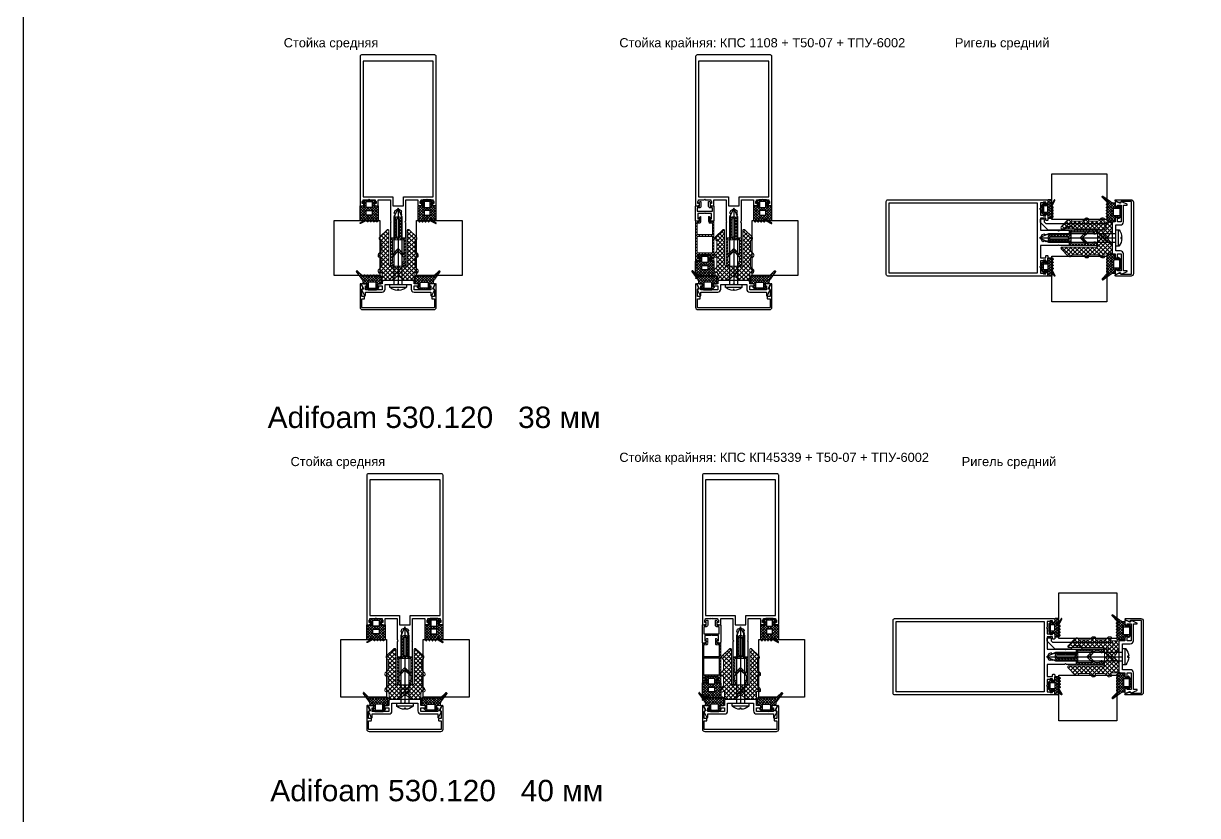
# Model space of a CAD drawing. Header units: millimetres. Extents: x 1744 to 18744, y -2272 to 2782.
# Drawn here: x 7208 to 7977, y -32 to 487 of the extents above; entities that cross this region are included whole.
import ezdxf

# ---------------------------------------------------------------- set-up
doc = ezdxf.new("R2010")
doc.units = ezdxf.units.MM
doc.layers.add('Steklopaket', color=5, linetype='Continuous')
doc.layers.add('подписи', color=7, linetype='Continuous')
doc.layers.add('Уплотнители', color=1, linetype='Continuous', lineweight=20)
doc.layers.add('Штриховка', color=1, linetype='Continuous', lineweight=5)
doc.styles.get("Standard").update_dxf_attribs({"font": 'arial.ttf'})

# ---------------------------------------------------------------- blocks, each defined once
blk = doc.blocks.new('КП45548')
at = {"color": 146, "true_color": 0x105689}
blk.add_lwpolyline([(-25, 21.5, 0.414214), (-24.5, 21), (-23.57, 21, 0.116434), (-23.44, 21.03), (-22.67, 21.42, 0.284079), (-22.5, 21.69), (-22.5, 22.2, 0.414214), (-22.8, 22.5), (-23.5, 22.5), (-23.5, 24), (-23.09, 24.41, 0.198912), (-23, 24.62), (-23, 25), (-19.44, 25, 0.284079), (-19.17, 25.17), (-19, 25.5), (-18.83, 25.17, 0.284079), (-18.56, 25), (-15, 25), (-15, 24.62, 0.198912), (-14.91, 24.41), (-14.5, 24), (-14.5, 22.5), (-15.2, 22.5, 0.414214), (-15.5, 22.2), (-15.5, 21.69, 0.284079), (-15.33, 21.42), (-14.56, 21.03, 0.116434), (-14.43, 21), (-13.5, 21, 0.414214), (-13, 21.5), (-13, 25), (-5, 25), (-5, 11.12, 0.198912), (-4.91, 10.91), (-4.5, 10.5), (-4.91, 10.09, 0.198912), (-5, 9.88), (-5, 0.5, 0.414214), (-4.5, 0), (-3.12, 0, 0.198912), (-2.91, 0.09), (-2.09, 0.91, 0.198912), (-2, 1.12), (-2, 1.46, 0.284079), (-2.17, 1.73), (-2.5, 1.9), (-2.17, 2.07, 0.284079), (-2, 2.34), (-2, 3.26, 0.284079), (-2.17, 3.53), (-2.5, 3.7), (-2.17, 3.87, 0.284079), (-2, 4.14), (-2, 5.06, 0.284079), (-2.17, 5.33), (-2.5, 5.5), (-2.17, 5.67, 0.284079), (-2, 5.94), (-2, 6.86, 0.284079), (-2.17, 7.13), (-2.5, 7.3), (-2.17, 7.47, 0.284079), (-2, 7.74), (-2, 8.66, 0.284079), (-2.17, 8.93), (-2.5, 9.1), (-2.17, 9.27, 0.284079), (-2, 9.54), (-2, 10.46, 0.284079), (-2.17, 10.73), (-2.5, 10.9), (-2.17, 11.07, 0.284079), (-2, 11.34), (-2, 12.26, 0.284079), (-2.17, 12.53), (-2.5, 12.7), (-2.17, 12.87, 0.284079), (-2, 13.14), (-2, 14.06, 0.284079), (-2.17, 14.33), (-2.5, 14.5), (-2.17, 14.67, 0.284079), (-2, 14.94), (-2, 15.86, 0.284079), (-2.17, 16.13), (-2.5, 16.3), (-2, 18), (0, 19), (2, 18), (2, 17.64, 0.284079), (2.17, 17.37), (2.5, 17.2), (2.17, 17.03, 0.284079), (2, 16.76), (2, 15.84, 0.284079), (2.17, 15.57), (2.5, 15.4), (2.17, 15.23, 0.284079), (2, 14.96), (2, 14.04, 0.284079), (2.17, 13.77), (2.5, 13.6), (2.17, 13.43, 0.284079), (2, 13.16), (2, 12.24, 0.284079), (2.17, 11.97), (2.5, 11.8), (2.17, 11.63, 0.284079), (2, 11.36), (2, 10.44, 0.284079), (2.17, 10.17), (2.5, 10), (2.17, 9.83, 0.284079), (2, 9.56), (2, 8.64, 0.284079), (2.17, 8.37), (2.5, 8.2), (2.17, 8.03, 0.284079), (2, 7.76), (2, 6.84, 0.284079), (2.17, 6.57), (2.5, 6.4), (2.17, 6.23, 0.284079), (2, 5.96), (2, 5.04, 0.284079), (2.17, 4.77), (2.5, 4.6), (2.17, 4.43, 0.284079), (2, 4.16), (2, 3.24, 0.284079), (2.17, 2.97), (2.5, 2.8), (2.17, 2.63, 0.284079), (2, 2.36), (2, 1.12, 0.198912), (2.09, 0.91), (2.91, 0.09, 0.198912), (3.12, 0), (4.5, 0, 0.414214), (5, 0.5), (5, 9.88, 0.198912), (4.91, 10.09), (4.5, 10.5), (4.91, 10.91, 0.198912), (5, 11.12), (5, 25), (13, 25), (13, 21.5, 0.414214), (13.5, 21), (14.43, 21, 0.116434), (14.56, 21.03), (15.33, 21.42, 0.284079), (15.5, 21.69), (15.5, 22.2, 0.414214), (15.2, 22.5), (14.5, 22.5), (14.5, 24), (14.91, 24.41, 0.198912), (15, 24.62), (15, 25), (18.56, 25, 0.284079), (18.83, 25.17), (19, 25.5), (19.17, 25.17, 0.284079), (19.44, 25), (23, 25), (23, 24.62, 0.198912), (23.09, 24.41), (23.5, 24), (23.5, 22.5), (22.8, 22.5, 0.414214), (22.5, 22.2), (22.5, 21.69, 0.284079), (22.67, 21.42), (23.44, 21.03, 0.116434), (23.57, 21), (24.5, 21, 0.414214), (25, 21.5), (25, 119, 0.414214), (24, 120), (-24, 120, 0.414214), (-25, 119)], format="xyb", close=True, dxfattribs=at)
blk.add_lwpolyline([(-3.5, 27), (-3.5, 21), (3.5, 21), (3.5, 27), (23, 27), (23, 116), (-23, 116), (-23, 27)], close=True, dxfattribs=at)
blk = doc.blocks.new('ТПУ-6002')
at = {"true_color": 0xafd9aa}
h = blk.add_hatch(dxfattribs=at)
h.set_pattern_fill('ANSI37', color=9, scale=10, angle=180, style=0)
h.set_pattern_definition([(225, (359.6389, 110.4286), (0.8838835, -0.8838835), []), (315, (359.6389, 110.4286), (0.8838835, 0.8838835), [])])
edge = h.paths.add_edge_path(flags=16)
edge.add_line((1.75, -1), (-1.75, -1))
edge.add_arc((-1.75, -1.25), 0.25, 90, 180)
edge.add_line((-2, -1.25), (-2, -4.75))
edge.add_arc((-1.75, -4.75), 0.25, 180, 270)
edge.add_line((-1.75, -5), (1.75, -5))
edge.add_arc((1.75, -4.75), 0.25, 270, 360)
edge.add_line((2, -4.75), (2, -1.25))
edge.add_arc((1.75, -1.25), 0.25, 0, 90)
edge = h.paths.add_edge_path()
edge.add_line((2.37, -12.66), (4.04, -13.57))
edge.add_arc((4.16, -13.35), 0.25, 241.51963, 270)
edge.add_line((4.16, -13.6), (5.75, -13.6))
edge.add_arc((5.75, -13.35), 0.25, 270, 360)
edge.add_line((6, -13.35), (6, -4.25))
edge.add_arc((5.75, -4.25), 0.25, 0, 90)
edge.add_line((5.75, -4), (3.25, -4))
edge.add_arc((3.25, -3.75), 0.25, 180, 270, ccw=False)
edge.add_line((3, -3.75), (3, -2.25))
edge.add_arc((3.25, -2.25), 0.25, 90, 180, ccw=False)
edge.add_line((3.25, -2), (3.9, -2))
edge.add_arc((3.9, -1.75), 0.25, 270, 405.06464)
edge.add_line((4.08, -1.57), (2.57, -0.07))
edge.add_arc((2.4, -0.25), 0.25, 45.06464, 90)
edge.add_line((2.4, 0), (-2.4, 0))
edge.add_arc((-2.4, -0.25), 0.25, 90, 134.93536)
edge.add_line((-2.57, -0.07), (-4.08, -1.57))
edge.add_arc((-3.9, -1.75), 0.25, 134.93536, 270)
edge.add_line((-3.9, -2), (-3.25, -2))
edge.add_arc((-3.25, -2.25), 0.25, 0, 90, ccw=False)
edge.add_line((-3, -2.25), (-3, -3.75))
edge.add_arc((-3.25, -3.75), 0.25, -90, 0, ccw=False)
edge.add_line((-3.25, -4), (-5.75, -4))
edge.add_arc((-5.75, -4.25), 0.25, 90, 180)
edge.add_line((-6, -4.25), (-6, -13.5))
edge.add_arc((-5.75, -13.5), 0.25, 180, 225)
edge.add_line((-5.93, -13.67), (-5.18, -14.42))
edge.add_arc((-5, -14.25), 0.25, 225, 315)
edge.add_line((-4.82, -14.42), (-4.18, -13.78))
edge.add_arc((-4, -13.95), 0.25, 45, 135, ccw=False)
edge.add_line((-3.82, -13.78), (-3.18, -14.42))
edge.add_arc((-3, -14.25), 0.25, 225, 315)
edge.add_line((-2.82, -14.42), (-2.18, -13.78))
edge.add_arc((-2, -13.95), 0.25, 45, 135, ccw=False)
edge.add_line((-1.82, -13.78), (-1.18, -14.42))
edge.add_arc((-1, -14.25), 0.25, 225, 315)
edge.add_line((-0.82, -14.42), (-0.18, -13.78))
edge.add_arc((0, -13.95), 0.25, 45, 135, ccw=False)
edge.add_line((0.18, -13.78), (0.82, -14.42))
edge.add_arc((1, -14.25), 0.25, 225, 315)
edge.add_line((1.18, -14.42), (1.87, -13.73))
edge.add_arc((2.04, -13.91), 0.25, 61.51963, 135, ccw=False)
edge.add_line((2.16, -13.69), (5.63, -15.57))
edge.add_arc((5.75, -15.35), 0.25, 241.51963, 421.51963)
edge.add_line((5.87, -15.13), (2.13, -13.1))
edge.add_arc((2.25, -12.88), 0.25, 61.51963, 241.51963, ccw=False)
edge = h.paths.add_edge_path(flags=16)
edge.add_line((1.75, -7), (-1.75, -7))
edge.add_arc((-1.75, -7.25), 0.25, 90, 180)
edge.add_line((-2, -7.25), (-2, -9.75))
edge.add_arc((-1.75, -9.75), 0.25, 180, 270)
edge.add_line((-1.75, -10), (1.75, -10))
edge.add_arc((1.75, -9.75), 0.25, 270, 360)
edge.add_line((2, -9.75), (2, -7.25))
edge.add_arc((1.75, -7.25), 0.25, 0, 90)
at = {"color": 9, "true_color": 0xafd9aa}
for points in [[(2.37, -12.66), (4.04, -13.57, 0.124913), (4.16, -13.6), (5.75, -13.6, 0.414214), (6, -13.35), (6, -4.25, 0.414214), (5.75, -4), (3.25, -4, -0.414214), (3, -3.75), (3, -2.25, -0.414214), (3.25, -2), (3.9, -2, 0.668587), (4.08, -1.57), (2.57, -0.07, 0.198619), (2.4, 0), (-2.4, 0, 0.198619), (-2.57, -0.07), (-4.08, -1.57, 0.668587), (-3.9, -2), (-3.25, -2, -0.414214), (-3, -2.25), (-3, -3.75, -0.414214), (-3.25, -4), (-5.75, -4, 0.414214), (-6, -4.25), (-6, -13.5, 0.198912), (-5.93, -13.67), (-5.18, -14.42, 0.414214), (-4.82, -14.42), (-4.18, -13.78, -0.414214), (-3.82, -13.78), (-3.18, -14.42, 0.414214), (-2.82, -14.42), (-2.18, -13.78, -0.414214), (-1.82, -13.78), (-1.18, -14.42, 0.414214), (-0.82, -14.42), (-0.18, -13.78, -0.414214), (0.18, -13.78), (0.82, -14.42, 0.414214), (1.18, -14.42), (1.87, -13.73, -0.332076), (2.16, -13.69), (5.63, -15.57, 1), (5.87, -15.13), (2.13, -13.1, -1)], [(1.75, -1), (-1.75, -1, 0.414214), (-2, -1.25), (-2, -4.75, 0.414214), (-1.75, -5), (1.75, -5, 0.414214), (2, -4.75), (2, -1.25, 0.414214)], [(1.75, -7), (-1.75, -7, 0.414214), (-2, -7.25), (-2, -9.75, 0.414214), (-1.75, -10), (1.75, -10, 0.414214), (2, -9.75), (2, -7.25, 0.414214)]]:
    blk.add_lwpolyline(points, format="xyb", close=True, dxfattribs=at)
blk = doc.blocks.new('КПС 758')
blk.add_lwpolyline([(-23.77, 2.33, 0.414214), (-23.63, 1.93), (-22.87, 1.58, -0.414214), (-22.73, 1.18), (-23.97, -1.49, 0.548619), (-23.7, -1.92), (-21.57, -1.92, 0.116434), (-21.44, -1.89), (-20.67, -1.5, 0.284079), (-20.5, -1.23), (-20.5, -0.72, 0.414214), (-20.8, -0.42), (-21.5, -0.42), (-21.5, 2.08), (-10.5, 2.08), (-10.5, -0.42), (-13.2, -0.42, 0.414214), (-13.5, -0.72), (-13.5, -1.23, 0.284079), (-13.33, -1.5), (-12.56, -1.89, 0.116434), (-12.43, -1.92), (-10.5, -1.92), (-10.5, -2.92, 0.414214), (-9.5, -3.92), (9.5, -3.92, 0.414214), (10.5, -2.92), (10.5, -1.92), (12.43, -1.92, 0.116434), (12.56, -1.89), (13.33, -1.5, 0.284079), (13.5, -1.23), (13.5, -0.72, 0.414214), (13.2, -0.42), (10.5, -0.42), (10.5, 2.08), (21.5, 2.08), (21.5, -0.42), (20.8, -0.42, 0.414214), (20.5, -0.72), (20.5, -1.23, 0.284079), (20.67, -1.5), (21.44, -1.89, 0.116434), (21.57, -1.92), (23.7, -1.92, 0.548619), (23.97, -1.49), (22.73, 1.18, -0.414214), (22.87, 1.58), (23.63, 1.93, 0.414214), (23.77, 2.33), (22.1, 5.91, 0.291473), (21.83, 6.08), (21.8, 6.08, 0.414214), (21.5, 5.78), (21.5, 3.58), (10.5, 3.58, 0.414214), (8.5, 1.58), (8.5, -1.42), (0.62, -1.42, 0.198912), (0.41, -1.51), (0, -1.92), (-0.41, -1.51, 0.198912), (-0.62, -1.42), (-8.5, -1.42), (-8.5, 1.58, 0.414214), (-10.5, 3.58), (-21.5, 3.58), (-21.5, 5.78, 0.414214), (-21.8, 6.08), (-21.83, 6.08, 0.291473), (-22.1, 5.91)], format="xyb", close=True)
blk = doc.blocks.new('ТПУ-007ММ')
at = {"true_color": 0xafd9aa}
h = blk.add_hatch(dxfattribs=at)
h.set_pattern_fill('ANSI37', color=9, scale=10, angle=180, style=0)
h.set_pattern_definition([(225, (-3851.0623, 2334.4012), (0.88388348, -0.88388348), []), (315, (-3851.0623, 2334.4012), (0.88388348, 0.88388348), [])])
edge = h.paths.add_edge_path(flags=16)
edge.add_line((2.1, -1), (-2.1, -1))
edge.add_arc((-2.1, -1.5), 0.5, 90, 180)
edge.add_line((-2.6, -1.5), (-2.6, -4.5))
edge.add_arc((-2.1, -4.5), 0.5, 180, 270)
edge.add_line((-2.1, -5), (2.1, -5))
edge.add_arc((2.1, -4.5), 0.5, 270, 360)
edge.add_line((2.6, -4.5), (2.6, -1.5))
edge.add_arc((2.1, -1.5), 0.5, 0, 90)
edge = h.paths.add_edge_path()
edge.add_arc((-3.85, -2.25), 0.25, 0, 90, ccw=False)
edge.add_line((-3.6, -2.25), (-3.6, -3.75))
edge.add_arc((-3.85, -3.75), 0.25, -90, 0, ccw=False)
edge.add_line((-3.85, -4), (-5.75, -4))
edge.add_arc((-5.75, -4.25), 0.25, 90, 180)
edge.add_line((-6, -4.25), (-6, -8.62))
edge.add_arc((-5.8, -8.62), 0.2, 180, 225)
edge.add_line((-5.94, -8.76), (-5.18, -9.53))
edge.add_arc((-5, -9.35), 0.25, 225, 315)
edge.add_line((-4.82, -9.53), (-4.18, -8.88))
edge.add_arc((-4, -9.06), 0.25, 45, 135, ccw=False)
edge.add_line((-3.82, -8.88), (-3.18, -9.53))
edge.add_arc((-3, -9.35), 0.25, 225, 315)
edge.add_line((-2.82, -9.53), (-2.18, -8.88))
edge.add_arc((-2, -9.06), 0.25, 45, 135, ccw=False)
edge.add_line((-1.82, -8.88), (-1.18, -9.53))
edge.add_arc((-1, -9.35), 0.25, 225, 315)
edge.add_line((-0.82, -9.53), (-0.18, -8.88))
edge.add_arc((0, -9.06), 0.25, 45, 135, ccw=False)
edge.add_line((0.18, -8.88), (0.82, -9.53))
edge.add_arc((1, -9.35), 0.25, 225, 315)
edge.add_line((1.18, -9.53), (1.82, -8.88))
edge.add_arc((2, -9.06), 0.25, 45, 135, ccw=False)
edge.add_line((2.18, -8.88), (2.82, -9.53))
edge.add_arc((3, -9.35), 0.25, 225, 315)
edge.add_line((3.18, -9.53), (3.82, -8.88))
edge.add_arc((4, -9.06), 0.25, 45, 135, ccw=False)
edge.add_line((4.18, -8.88), (4.82, -9.53))
edge.add_arc((5, -9.35), 0.25, 225, 315)
edge.add_line((5.18, -9.53), (5.82, -8.88))
edge.add_arc((6, -9.06), 0.25, 45, 135, ccw=False)
edge.add_line((6.18, -8.88), (9.82, -12.42))
edge.add_arc((10, -12.25), 0.25, 225, 315)
edge.add_line((10.18, -12.42), (10.39, -12.21))
edge.add_arc((10.21, -12.04), 0.25, 315, 380.22486)
edge.add_line((10.44, -11.95), (6.8, -7.06))
edge.add_arc((10, -4.67), 4, 180, 216.76049, ccw=False)
edge.add_line((6, -4.67), (6, -4.3))
edge.add_arc((5.7, -4.3), 0.3, 360, 450)
edge.add_line((5.7, -4), (3.85, -4))
edge.add_arc((3.85, -3.75), 0.25, 180, 270, ccw=False)
edge.add_line((3.6, -3.75), (3.6, -2.25))
edge.add_arc((3.85, -2.25), 0.25, 90, 180, ccw=False)
edge.add_line((3.85, -2), (4.1, -2))
edge.add_arc((4.1, -1.75), 0.25, 270, 405.06464)
edge.add_line((4.28, -1.57), (2.57, -0.07))
edge.add_arc((2.4, -0.25), 0.25, 45.06464, 90)
edge.add_line((2.4, 0), (-2.4, 0))
edge.add_arc((-2.4, -0.25), 0.25, 90, 134.93536)
edge.add_line((-2.57, -0.07), (-4.28, -1.57))
edge.add_arc((-4.1, -1.75), 0.25, 134.93536, 270)
edge.add_line((-4.1, -2), (-3.85, -2))
at = {"color": 9, "true_color": 0xafd9aa}
for points in [[(-3.85, -2, -0.414214), (-3.6, -2.25), (-3.6, -3.75, -0.414214), (-3.85, -4), (-5.75, -4, 0.414214), (-6, -4.25), (-6, -8.62, 0.198912), (-5.94, -8.76), (-5.18, -9.53, 0.414214), (-4.82, -9.53), (-4.18, -8.88, -0.414214), (-3.82, -8.88), (-3.18, -9.53, 0.414214), (-2.82, -9.53), (-2.18, -8.88, -0.414214), (-1.82, -8.88), (-1.18, -9.53, 0.414214), (-0.82, -9.53), (-0.18, -8.88, -0.414214), (0.18, -8.88), (0.82, -9.53, 0.414214), (1.18, -9.53), (1.82, -8.88, -0.414214), (2.18, -8.88), (2.82, -9.53, 0.414214), (3.18, -9.53), (3.82, -8.88, -0.414214), (4.18, -8.88), (4.82, -9.53, 0.414214), (5.18, -9.53), (5.82, -8.88, -0.414214), (6.18, -8.88), (9.82, -12.42, 0.414214), (10.18, -12.42), (10.39, -12.21, 0.292538), (10.44, -11.95), (6.8, -7.06, -0.161788), (6, -4.67), (6, -4.3, 0.414214), (5.7, -4), (3.85, -4, -0.414214), (3.6, -3.75), (3.6, -2.25, -0.414214), (3.85, -2), (4.1, -2, 0.668587), (4.28, -1.57), (2.57, -0.07, 0.198619), (2.4, 0), (-2.4, 0, 0.198619), (-2.57, -0.07), (-4.28, -1.57, 0.668587), (-4.1, -2)], [(2.1, -1), (-2.1, -1, 0.414214), (-2.6, -1.5), (-2.6, -4.5, 0.414214), (-2.1, -5), (2.1, -5, 0.414214), (2.6, -4.5), (2.6, -1.5, 0.414214)]]:
    blk.add_lwpolyline(points, format="xyb", close=True, dxfattribs=at)
blk = doc.blocks.new('КП45310')
at = {"color": 0}
blk.add_lwpolyline([(23.8, -4.26), (23.8, -8.78, -0.279739), (23.48, -9.31, 0.401559), (23.17, -10.23), (24.24, -12.52, 0.802585), (25, -12.36), (25, 2.74, 0.414214), (23.5, 4.24), (-23.5, 4.24, 0.414214), (-25, 2.74), (-25, -12.36, 0.802585), (-24.24, -12.52), (-23.17, -10.23, 0.401559), (-23.48, -9.31, -0.279739), (-23.8, -8.78), (-23.8, -4.26), (-22.3, -4.26, 0.414214), (-22, -3.96), (-22, -3.06, 0.414214), (-22.3, -2.76), (-23.8, -2.76), (-23.8, 2.74, -0.414214), (-23.5, 3.04), (23.5, 3.04, -0.414214), (23.8, 2.74), (23.8, -2.76), (22.3, -2.76, 0.414214), (22, -3.06), (22, -3.96, 0.414214), (22.3, -4.26)], format="xyb", close=True, dxfattribs=at)
blk = doc.blocks.new('ВС 5.5х50 А2 DIN7981')
for p, q in [((0, 0), (0, -50)), ((-5.4, -51.69), (5.4, -51.69))]:
    blk.add_line(p, q)
for points in [[(2.75, -50), (2.75, -5.9), (0, 0), (-2.75, -5.9), (-2.75, -50)], [(-2.75, -46.67), (2.75, -41.17), (2.75, -38.88), (-2.75, -44.38)]]:
    blk.add_lwpolyline(points, close=True)
blk.add_lwpolyline([(-0.39, -53.94, -0.161849), (-5.22, -52.08, -0.223888), (-5.4, -51.69), (-5.4, -50), (5.4, -50), (5.4, -51.69, -0.223888), (5.22, -52.08, -0.161849), (0.39, -53.94), (0.39, -53.24), (-0.39, -53.24)], format="xyb", close=True)
blk = doc.blocks.new('Т50-01')
at = {"layer": 'Штриховка', "lineweight": 5}
h = blk.add_hatch(dxfattribs=at)
h.set_pattern_fill('ANSI37', color=256, scale=11.2, angle=90, style=0)
h.set_pattern_definition([(135, (-7160.1142, 3974.9053), (-0.9899495, -0.9899495), []), (225, (-7160.1142, 3974.9053), (0.9899495, -0.9899495), [])])
h.paths.add_polyline_path([(-13.2, -0.7), (-12.5, 0), (-13.2, 0.7), (-13.2, 3.8), (-22.8, 3.8), (-19, 0), (-22.8, -3.8), (-13.2, -3.8)], flags=16)
edge = h.paths.add_edge_path()
edge.add_line((-12, -4.7), (-12, -2.25))
edge.add_arc((-11.75, -2.25), 0.25, 90, 180, ccw=False)
edge.add_line((-11.75, -2), (-5.2, -2))
edge.add_arc((-5, -1.85), 0.25, 216.8699, 323.1301)
edge.add_line((-4.8, -2), (0, -2))
edge.add_arc((0, 0), 2, 270, 450)
edge.add_line((0, 2), (-4.8, 2))
edge.add_arc((-5, 1.85), 0.25, 36.8699, 143.1301)
edge.add_line((-5.2, 2), (-11.75, 2))
edge.add_arc((-11.75, 2.25), 0.25, 180, 270, ccw=False)
edge.add_line((-12, 2.25), (-12, 4.7))
edge.add_arc((-12.3, 4.7), 0.3, 360, 450)
edge.add_line((-12.3, 5), (-29.7, 5))
edge.add_arc((-29.7, 4.7), 0.3, 90, 180)
edge.add_line((-30, 4.7), (-30, 3.75))
edge.add_arc((-28.75, 3.75), 1.25, 180, 350.7182)
edge.add_arc((-27.22, 3.5), 0.3, 90, 170.7182, ccw=False)
edge.add_line((-27.22, 3.8), (-24.5, 3.8))
edge.add_line((-24.5, 3.8), (-20.7, 0))
edge.add_line((-20.7, 0), (-24.5, -3.8))
edge.add_line((-24.5, -3.8), (-27.22, -3.8))
edge.add_arc((-27.22, -3.5), 0.3, 189.2818, 270, ccw=False)
edge.add_arc((-28.75, -3.75), 1.25, 9.2818, 180)
edge.add_line((-30, -3.75), (-30, -4.7))
edge.add_arc((-29.7, -4.7), 0.3, 180, 270)
edge.add_line((-29.7, -5), (-12.3, -5))
edge.add_arc((-12.3, -4.7), 0.3, 270, 360)
edge = h.paths.add_edge_path(flags=16)
edge.add_line((-11, 0), (-12, -1))
edge.add_line((-12, -1), (0, -1))
edge.add_arc((0, 0), 1, 270, 450)
edge.add_line((0, 1), (-12, 1))
edge.add_line((-12, 1), (-11, 0))
at = {"layer": 'Уплотнители'}
for points in [[(-12, -4.7), (-12, -2.25, -0.414214), (-11.75, -2), (-5.2, -2, 0.5), (-4.8, -2), (0, -2, 1), (0, 2), (-4.8, 2, 0.5), (-5.2, 2), (-11.75, 2, -0.414214), (-12, 2.25), (-12, 4.7, 0.414214), (-12.3, 5), (-29.7, 5, 0.414214), (-30, 4.7), (-30, 3.75, 0.922113), (-27.52, 3.55, -0.367523), (-27.22, 3.8), (-24.5, 3.8), (-20.7, 0), (-24.5, -3.8), (-27.22, -3.8, -0.367523), (-27.52, -3.55, 0.922113), (-30, -3.75), (-30, -4.7, 0.414214), (-29.7, -5), (-12.3, -5, 0.414214)], [(-11, 0), (-12, -1), (0, -1, 1), (0, 1), (-12, 1), (-11, 0)]]:
    blk.add_lwpolyline(points, format="xyb", close=True, dxfattribs=at)
blk.add_lwpolyline([(-13.2, -0.7), (-12.5, 0), (-13.2, 0.7), (-13.2, 3.8), (-22.8, 3.8), (-19, 0), (-22.8, -3.8), (-13.2, -3.8)], close=True, dxfattribs=at)
blk = doc.blocks.new('Adifoam 530.120')
at = {"layer": 'Штриховка', "lineweight": 5}
h = blk.add_hatch(dxfattribs=at)
h.set_pattern_fill('ANSI37', color=256, scale=16, style=0)
h.set_pattern_definition([(45, (-11689.9974, 3718.6571), (-1.41421356, 1.41421356), []), (135, (-11689.9974, 3718.6571), (-1.41421356, -1.41421356), [])])
h.paths.add_polyline_path([(-6.69, 0, -0.118476), (-6.86, -0.7), (-9.17, -4.23, 0.146126), (-9.5, -5.32), (-9.5, -9.2), (-9.5, -9.45, 0.414214), (-8.5, -10.45), (-6.41, -10.45), (-4.5, -10.55, -0.590779), (-4.19, -11.18), (-4.38, -11.44, 0.668179), (-3.67, -13.15), (-3.1, -13.15, 0.198912), (-2.4, -12.86), (-1.08, -11.54, -0.198912), (-0.02, -11.1), (5.51, -11.1, -0.668179), (5.8, -11.78, 0.52914), (6.73, -13.15), (7.29, -13.15, 0.198912), (8, -12.86), (9.32, -11.54, -0.198912), (10.38, -11.1), (16.58, -11.1, -0.501863), (16.96, -11.61, 0.342328), (17.92, -12.35), (18.49, -12.35, 0.212691), (19.23, -12.02), (23.82, -7.18, 0.185206), (24, -6.71, 0.418456), (23.3, -6), (1, -6, -0.414214), (0, -5), (0, 0)])
h.paths.add_polyline_path([(-6.41, 10.45), (-8.5, 10.45, 0.414214), (-9.5, 9.45), (-9.5, 9.2), (-9.5, 5.32, 0.146126), (-9.17, 4.23), (-6.86, 0.7, -0.118476), (-6.69, 0), (0, 0), (0, 5, -0.414214), (1, 6), (23.3, 6, 0.414214), (24, 6.7, 0.202658), (23.79, 7.21), (19.19, 12.06, 0.198912), (18.49, 12.35), (17.91, 12.35, 0.339591), (16.96, 11.61, -0.501863), (16.58, 11.1), (10.38, 11.1, -0.198912), (9.32, 11.54), (8, 12.86, 0.198912), (7.29, 13.15), (6.73, 13.15, 0.52914), (5.8, 11.78, -0.668179), (5.51, 11.1), (-0.02, 11.1, -0.198912), (-1.08, 11.54), (-2.4, 12.86, 0.198912), (-3.1, 13.15), (-3.67, 13.15, 0.668179), (-4.38, 11.44), (-4.19, 11.18, -0.590779), (-4.5, 10.55)])
at = {"layer": 'Уплотнители'}
blk.add_lwpolyline([(24, -6.71, -0.198912), (23.79, -7.21), (19.19, -12.06, -0.198912), (18.49, -12.35), (17.92, -12.35, -0.342328), (16.96, -11.61, 0.501863), (16.58, -11.1), (10.38, -11.1, 0.198912), (9.32, -11.54), (8, -12.86, -0.198912), (7.29, -13.15), (6.73, -13.15, -0.52914), (5.8, -11.78, 0.668179), (5.51, -11.1), (-0.02, -11.1, 0.198912), (-1.08, -11.54), (-2.4, -12.86, -0.198912), (-3.1, -13.15), (-3.67, -13.15, -0.668179), (-4.38, -11.44), (-4.19, -11.18, 0.590779), (-4.5, -10.55), (-6.41, -10.45), (-8.5, -10.45, -0.414214), (-9.5, -9.45), (-9.5, -9.2), (-9.5, -5.32, -0.146126), (-9.17, -4.23), (-6.86, -0.7, 0.240325), (-6.86, 0.7), (-9.17, 4.23, -0.146126), (-9.5, 5.32), (-9.5, 9.2), (-9.5, 9.45, -0.414214), (-8.5, 10.45), (-6.41, 10.45), (-4.5, 10.55, 0.590779), (-4.19, 11.18), (-4.38, 11.44, -0.668179), (-3.67, 13.15), (-3.1, 13.15, -0.198912), (-2.4, 12.86), (-1.08, 11.54, 0.198912), (-0.02, 11.1), (5.51, 11.1, 0.668179), (5.8, 11.78, -0.52914), (6.73, 13.15), (7.29, 13.15, -0.198912), (8, 12.86), (9.32, 11.54, 0.198912), (10.38, 11.1), (16.58, 11.1, 0.501863), (16.96, 11.61, -0.342328), (17.92, 12.35), (18.49, 12.35, -0.198912), (19.19, 12.06), (23.79, 7.21, -0.198912), (24, 6.71), (24, 6.7, -0.414214), (23.3, 6), (1, 6, 0.414214), (0, 5), (0, 0), (0, -5, 0.414214), (1, -6), (23.3, -6, -0.414214), (24, -6.7)], format="xyb", dxfattribs=at)
blk = doc.blocks.new('КПС 1108')
blk.add_lwpolyline([(5.7, -3.5), (5.1, -3.5, -0.414214), (4.8, -3.2), (3.5, -3.2), (3.5, -4.99, 0.198912), (3.59, -5.2), (3.71, -5.33, -0.414214), (3.71, -5.75), (3.06, -6.4, -0.668179), (2.5, -6.17), (2.5, -3.2, -0.414214), (3.5, -2.2), (5, -2.2), (5, 0), (-5, 0), (-5, -2.2), (-3.5, -2.2, -0.414214), (-2.5, -3.2), (-2.5, -6.17, -0.668179), (-3.06, -6.4), (-3.71, -5.75, -0.414214), (-3.71, -5.33), (-3.59, -5.2, 0.198912), (-3.5, -4.99), (-3.5, -3.2), (-4.8, -3.2, -0.414214), (-5.1, -3.5), (-5.7, -3.5, -0.414214), (-6, -3.2), (-6, 6, -0.414214), (-5.5, 6.5), (-4.57, 6.5, -0.116434), (-4.44, 6.47), (-3.67, 6.08, -0.284079), (-3.5, 5.81), (-3.5, 5.3, -0.414214), (-3.8, 5), (-4.5, 5), (-4.5, 1.5), (-0.62, 1.5, -0.198912), (-0.41, 1.41), (0, 1), (0.41, 1.41, -0.198912), (0.62, 1.5), (4.5, 1.5), (4.5, 5), (3.8, 5, -0.414214), (3.5, 5.3), (3.5, 5.81, -0.284079), (3.67, 6.08), (4.44, 6.47, -0.116434), (4.57, 6.5), (5.5, 6.5, -0.414214), (6, 6), (6, -3.2, -0.414214)], format="xyb", close=True)
blk = doc.blocks.new('Т50-07')
at = {"layer": 'Штриховка', "lineweight": 5}
h = blk.add_hatch(dxfattribs=at)
h.set_pattern_fill('ANSI37', color=256, scale=11.2, angle=90, style=0)
h.set_pattern_definition([(135, (-11406.9071, 3792.9893), (-0.9899495, -0.9899495), []), (225, (-11406.9071, 3792.9893), (0.9899495, -0.9899495), [])])
h.paths.add_polyline_path([(1.2, 5), (1.2, -5), (12, -5), (12, 5)], flags=16)
edge = h.paths.add_edge_path()
edge.add_line((0, 5), (-7.5, 5))
edge.add_line((-7.5, 5), (-7.5, 3.5))
edge.add_arc((-8.5, 3.5), 1, -90, 0, ccw=False)
edge.add_line((-8.5, 2.5), (-11.48, 2.5))
edge.add_arc((-11.48, 2.82), 0.317, 135, 270, ccw=False)
edge.add_line((-11.71, 3.04), (-11.04, 3.71))
edge.add_arc((-10.82, 3.5), 0.3, 45, 135, ccw=False)
edge.add_line((-10.61, 3.71), (-10.4, 3.5))
edge.add_line((-10.4, 3.5), (-8.5, 3.5))
edge.add_line((-8.5, 3.5), (-8.5, 4.8))
edge.add_arc((-8.5, 5.1), 0.3, 180, 270, ccw=False)
edge.add_line((-8.8, 5.1), (-8.8, 5.7))
edge.add_arc((-8.5, 5.7), 0.3, 90, 180, ccw=False)
edge.add_line((-8.5, 6), (16.7, 6))
edge.add_arc((16.7, 5.5), 0.5, 0, 90, ccw=False)
edge.add_line((17.2, 5.5), (17.2, 4.57))
edge.add_arc((16.9, 4.57), 0.3, -26.56505, 0, ccw=False)
edge.add_line((17.17, 4.44), (16.78, 3.67))
edge.add_arc((16.51, 3.8), 0.3, 270, 333.43495, ccw=False)
edge.add_line((16.51, 3.5), (16, 3.5))
edge.add_arc((16, 3.8), 0.3, 180, 270, ccw=False)
edge.add_line((15.7, 3.8), (15.7, 4.5))
edge.add_line((15.7, 4.5), (14.2, 4.5))
edge.add_line((14.2, 4.5), (13.79, 4.09))
edge.add_arc((13.58, 4.3), 0.3, 270, 315, ccw=False)
edge.add_line((13.58, 4), (13.2, 4))
edge.add_line((13.2, 4), (13.2, 0.62))
edge.add_arc((12.9, 0.62), 0.3, -45, 0, ccw=False)
edge.add_line((13.11, 0.41), (12.7, 0))
edge.add_line((12.7, 0), (13.11, -0.41))
edge.add_arc((12.9, -0.62), 0.3, 0, 45, ccw=False)
edge.add_line((13.2, -0.62), (13.2, -4))
edge.add_line((13.2, -4), (13.58, -4))
edge.add_arc((13.58, -4.3), 0.3, 45, 90, ccw=False)
edge.add_line((13.79, -4.09), (14.2, -4.5))
edge.add_line((14.2, -4.5), (15.7, -4.5))
edge.add_line((15.7, -4.5), (15.7, -3.8))
edge.add_arc((16, -3.8), 0.3, 90, 180, ccw=False)
edge.add_line((16, -3.5), (16.51, -3.5))
edge.add_arc((16.51, -3.8), 0.3, 26.56505, 90, ccw=False)
edge.add_line((16.78, -3.67), (17.17, -4.44))
edge.add_arc((16.9, -4.57), 0.3, 0, 26.56505, ccw=False)
edge.add_line((17.2, -4.57), (17.2, -5.5))
edge.add_arc((16.7, -5.5), 0.5, -90, 0, ccw=False)
edge.add_line((16.7, -6), (-8.5, -6))
edge.add_arc((-8.5, -5.7), 0.3, 180, 270, ccw=False)
edge.add_line((-8.8, -5.7), (-8.8, -5.1))
edge.add_arc((-8.5, -5.1), 0.3, 90, 180, ccw=False)
edge.add_line((-8.5, -4.8), (-8.5, -3.5))
edge.add_line((-8.5, -3.5), (-10.4, -3.5))
edge.add_line((-10.4, -3.5), (-10.61, -3.71))
edge.add_arc((-10.82, -3.5), 0.3, 225, 315, ccw=False)
edge.add_line((-11.04, -3.71), (-11.71, -3.04))
edge.add_arc((-11.48, -2.82), 0.317, 90, 225, ccw=False)
edge.add_line((-11.48, -2.5), (-8.5, -2.5))
edge.add_arc((-8.5, -3.5), 1, 0, 90, ccw=False)
edge.add_line((-7.5, -3.5), (-7.5, -5))
edge.add_line((-7.5, -5), (0, -5))
edge.add_line((0, -5), (0, 5))
at = {"layer": 'Уплотнители'}
blk.add_lwpolyline([(0, 5), (-7.5, 5), (-7.5, 3.5, -0.414214), (-8.5, 2.5), (-11.48, 2.5, -0.668179), (-11.71, 3.04), (-11.04, 3.71, -0.414214), (-10.61, 3.71), (-10.4, 3.5), (-8.5, 3.5), (-8.5, 4.8, -0.414214), (-8.8, 5.1), (-8.8, 5.7, -0.414214), (-8.5, 6), (16.7, 6, -0.414214), (17.2, 5.5), (17.2, 4.57, -0.116434), (17.17, 4.44), (16.78, 3.67, -0.284079), (16.51, 3.5), (16, 3.5, -0.414214), (15.7, 3.8), (15.7, 4.5), (14.2, 4.5), (13.79, 4.09, -0.198912), (13.58, 4), (13.2, 4), (13.2, 0.62, -0.198912), (13.11, 0.41), (12.7, 0), (13.11, -0.41, -0.198912), (13.2, -0.62), (13.2, -4), (13.58, -4, -0.198912), (13.79, -4.09), (14.2, -4.5), (15.7, -4.5), (15.7, -3.8, -0.414214), (16, -3.5), (16.51, -3.5, -0.284079), (16.78, -3.67), (17.17, -4.44, -0.116434), (17.2, -4.57), (17.2, -5.5, -0.414214), (16.7, -6), (-8.5, -6, -0.414214), (-8.8, -5.7), (-8.8, -5.1, -0.414214), (-8.5, -4.8), (-8.5, -3.5), (-10.4, -3.5), (-10.61, -3.71, -0.414214), (-11.04, -3.71), (-11.71, -3.04, -0.668179), (-11.48, -2.5), (-8.5, -2.5, -0.414214), (-7.5, -3.5), (-7.5, -5), (0, -5)], format="xyb", close=True, dxfattribs=at)
blk.add_lwpolyline([(1.2, 5), (1.2, -5), (12, -5), (12, 5)], close=True, dxfattribs=at)
blk = doc.blocks.new('КП45550')
at = {"color": 217, "true_color": 0x93278f}
blk.add_lwpolyline([(-5, 6.38, -0.198912), (-4.91, 6.59), (-4.5, 7), (-4.91, 7.41, -0.198912), (-5, 7.62), (-5, 19), (-13, 19), (-13, 15.5), (-12, 15.5, -0.414214), (-11.5, 15), (-11.5, 14.5, -0.414214), (-12, 14), (-14.43, 14, -0.116434), (-14.56, 14.03), (-15.33, 14.42, -0.284079), (-15.5, 14.69), (-15.5, 15.2, -0.414214), (-15.2, 15.5), (-14.5, 15.5), (-14.5, 17), (-14.91, 17.41, -0.198912), (-15, 17.62), (-15, 19), (-18.56, 19, -0.284079), (-18.83, 19.17), (-19, 19.5), (-19.17, 19.17, -0.284079), (-19.44, 19), (-23, 19), (-23, 17.62, -0.198912), (-23.09, 17.41), (-23.5, 17), (-23.5, 15.5), (-22.8, 15.5, -0.414214), (-22.5, 15.2), (-22.5, 14.69, -0.284079), (-22.67, 14.42), (-23.44, 14.03, -0.116434), (-23.57, 14), (-24.5, 14, -0.414214), (-25, 14.5), (-25, 119, -0.414214), (-24, 120), (24, 120, -0.414214), (25, 119), (25, 14.5, -0.414214), (24.5, 14), (23.57, 14, -0.116434), (23.44, 14.03), (22.67, 14.42, -0.284079), (22.5, 14.69), (22.5, 15.2, -0.414214), (22.8, 15.5), (23.5, 15.5), (23.5, 17), (23.09, 17.41, -0.198912), (23, 17.62), (23, 19), (19.44, 19, -0.284079), (19.17, 19.17), (19, 19.5), (18.83, 19.17, -0.284079), (18.56, 19), (15, 19), (15, 17.62, -0.198912), (14.91, 17.41), (14.5, 17), (14.5, 15.5), (15.2, 15.5, -0.414214), (15.5, 15.2), (15.5, 14.69, -0.284079), (15.33, 14.42), (14.56, 14.03, -0.116434), (14.43, 14), (12, 14, -0.414214), (11.5, 14.5), (11.5, 15, -0.414214), (12, 15.5), (13, 15.5), (13, 19), (5, 19), (5, 7.62, -0.198912), (4.91, 7.41), (4.5, 7), (4.91, 6.59, -0.198912), (5, 6.38), (5, 0.5, -0.414214), (4.5, 0), (3.12, 0, -0.198912), (2.91, 0.09), (2.09, 0.91, -0.198912), (2, 1.12), (2, 1.46, -0.284079), (2.17, 1.73), (2.5, 1.9), (2.17, 2.07, -0.284079), (2, 2.34), (2, 3.26, -0.284079), (2.17, 3.53), (2.5, 3.7), (2.17, 3.87, -0.284079), (2, 4.14), (2, 5.06, -0.284079), (2.17, 5.33), (2.5, 5.5), (2.17, 5.67, -0.284079), (2, 5.94), (2, 6.86, -0.284079), (2.17, 7.13), (2.5, 7.3), (2.17, 7.47, -0.284079), (2, 7.74), (2, 8.66, -0.284079), (2.17, 8.93), (2.5, 9.1), (2.17, 9.27, -0.284079), (2, 9.54), (2, 10.46, -0.284079), (2.17, 10.73), (2.5, 10.9), (2.17, 11.07, -0.284079), (2, 11.34), (2, 12.26, -0.284079), (2.17, 12.53), (2.5, 12.7), (2.17, 12.87, -0.284079), (2, 13.14), (2, 14.06, -0.284079), (2.17, 14.33), (2.5, 14.5), (2.17, 14.67, -0.284079), (2, 14.94), (2, 15.86, -0.284079), (2.17, 16.13), (2.5, 16.3), (2, 18), (0, 19), (-2, 18), (-2, 17.64, -0.284079), (-2.17, 17.37), (-2.5, 17.2), (-2.17, 17.03, -0.284079), (-2, 16.76), (-2, 15.84, -0.284079), (-2.17, 15.57), (-2.5, 15.4), (-2.17, 15.23, -0.284079), (-2, 14.96), (-2, 14.04, -0.284079), (-2.17, 13.77), (-2.5, 13.6), (-2.17, 13.43, -0.284079), (-2, 13.16), (-2, 12.24, -0.284079), (-2.17, 11.97), (-2.5, 11.8), (-2.17, 11.63, -0.284079), (-2, 11.36), (-2, 10.44, -0.284079), (-2.17, 10.17), (-2.5, 10), (-2.17, 9.83, -0.284079), (-2, 9.56), (-2, 8.64, -0.284079), (-2.17, 8.37), (-2.5, 8.2), (-2.17, 8.03, -0.284079), (-2, 7.76), (-2, 6.84, -0.284079), (-2.17, 6.57), (-2.5, 6.4), (-2.17, 6.23, -0.284079), (-2, 5.96), (-2, 5.04, -0.284079), (-2.17, 4.77), (-2.5, 4.6), (-2.17, 4.43, -0.284079), (-2, 4.16), (-2, 3.24, -0.284079), (-2.17, 2.97), (-2.5, 2.8), (-2.17, 2.63, -0.284079), (-2, 2.36), (-2, 1.12, -0.198912), (-2.09, 0.91), (-2.91, 0.09, -0.198912), (-3.12, 0), (-4.5, 0, -0.414214), (-5, 0.5)], format="xyb", close=True, dxfattribs=at)
blk.add_lwpolyline([(23, 21), (-23, 21), (-23, 118), (23, 118)], close=True, dxfattribs=at)
blk = doc.blocks.new('ТПУ-6001')
at = {"true_color": 0xafd9aa}
h = blk.add_hatch(dxfattribs=at)
h.set_pattern_fill('ANSI37', color=9, scale=10, angle=180, style=0)
h.set_pattern_definition([(225, (-3851.2058, 2316.4733), (0.88388348, -0.88388348), []), (315, (-3851.2058, 2316.4733), (0.88388348, 0.88388348), [])])
edge = h.paths.add_edge_path(flags=16)
edge.add_line((1.75, -1), (-1.75, -1))
edge.add_arc((-1.75, -1.25), 0.25, 90, 180)
edge.add_line((-2, -1.25), (-2, -3.75))
edge.add_arc((-1.75, -3.75), 0.25, 180, 270)
edge.add_line((-1.75, -4), (1.75, -4))
edge.add_arc((1.75, -3.75), 0.25, 270, 360)
edge.add_line((2, -3.75), (2, -1.25))
edge.add_arc((1.75, -1.25), 0.25, 0, 90)
edge = h.paths.add_edge_path()
edge.add_line((2.37, -5.66), (4.04, -6.57))
edge.add_arc((4.16, -6.35), 0.25, 241.51963, 270)
edge.add_line((4.16, -6.6), (5.75, -6.6))
edge.add_arc((5.75, -6.35), 0.25, 270, 360)
edge.add_line((6, -6.35), (6, -4.25))
edge.add_arc((5.75, -4.25), 0.25, 0, 90)
edge.add_line((5.75, -4), (3.25, -4))
edge.add_arc((3.25, -3.75), 0.25, 180, 270, ccw=False)
edge.add_line((3, -3.75), (3, -2.25))
edge.add_arc((3.25, -2.25), 0.25, 90, 180, ccw=False)
edge.add_line((3.25, -2), (3.9, -2))
edge.add_arc((3.9, -1.75), 0.25, 270, 405.06464)
edge.add_line((4.08, -1.57), (2.57, -0.07))
edge.add_arc((2.4, -0.25), 0.25, 45.06464, 90)
edge.add_line((2.4, 0), (-2.4, 0))
edge.add_arc((-2.4, -0.25), 0.25, 90, 134.93536)
edge.add_line((-2.57, -0.07), (-4.08, -1.57))
edge.add_arc((-3.9, -1.75), 0.25, 134.93536, 270)
edge.add_line((-3.9, -2), (-3.25, -2))
edge.add_arc((-3.25, -2.25), 0.25, 0, 90, ccw=False)
edge.add_line((-3, -2.25), (-3, -3.75))
edge.add_arc((-3.25, -3.75), 0.25, -90, 0, ccw=False)
edge.add_line((-3.25, -4), (-5.75, -4))
edge.add_arc((-5.75, -4.25), 0.25, 90, 180)
edge.add_line((-6, -4.25), (-6, -6.5))
edge.add_arc((-5.75, -6.5), 0.25, 180, 225)
edge.add_line((-5.93, -6.67), (-5.18, -7.42))
edge.add_arc((-5, -7.25), 0.25, 225, 315)
edge.add_line((-4.82, -7.42), (-4.18, -6.78))
edge.add_arc((-4, -6.95), 0.25, 45, 135, ccw=False)
edge.add_line((-3.82, -6.78), (-3.18, -7.42))
edge.add_arc((-3, -7.25), 0.25, 225, 315)
edge.add_line((-2.82, -7.42), (-2.18, -6.78))
edge.add_arc((-2, -6.95), 0.25, 45, 135, ccw=False)
edge.add_line((-1.82, -6.78), (-1.18, -7.42))
edge.add_arc((-1, -7.25), 0.25, 225, 315)
edge.add_line((-0.82, -7.42), (-0.18, -6.78))
edge.add_arc((0, -6.95), 0.25, 45, 135, ccw=False)
edge.add_line((0.18, -6.78), (0.82, -7.42))
edge.add_arc((1, -7.25), 0.25, 225, 315)
edge.add_line((1.18, -7.42), (1.87, -6.73))
edge.add_arc((2.04, -6.91), 0.25, 61.51963, 135, ccw=False)
edge.add_line((2.16, -6.69), (5.63, -8.57))
edge.add_arc((5.75, -8.35), 0.25, 241.51963, 421.51963)
edge.add_line((5.87, -8.13), (2.13, -6.1))
edge.add_arc((2.25, -5.88), 0.25, 61.51963, 241.51963, ccw=False)
at = {"color": 9, "true_color": 0xafd9aa}
for points in [[(2.37, -5.66), (4.04, -6.57, 0.124913), (4.16, -6.6), (5.75, -6.6, 0.414214), (6, -6.35), (6, -4.25, 0.414214), (5.75, -4), (3.25, -4, -0.414214), (3, -3.75), (3, -2.25, -0.414214), (3.25, -2), (3.9, -2, 0.668587), (4.08, -1.57), (2.57, -0.07, 0.198619), (2.4, 0), (-2.4, 0, 0.198619), (-2.57, -0.07), (-4.08, -1.57, 0.668587), (-3.9, -2), (-3.25, -2, -0.414214), (-3, -2.25), (-3, -3.75, -0.414214), (-3.25, -4), (-5.75, -4, 0.414214), (-6, -4.25), (-6, -6.5, 0.198912), (-5.93, -6.67), (-5.18, -7.42, 0.414214), (-4.82, -7.42), (-4.18, -6.78, -0.414214), (-3.82, -6.78), (-3.18, -7.42, 0.414214), (-2.82, -7.42), (-2.18, -6.78, -0.414214), (-1.82, -6.78), (-1.18, -7.42, 0.414214), (-0.82, -7.42), (-0.18, -6.78, -0.414214), (0.18, -6.78), (0.82, -7.42, 0.414214), (1.18, -7.42), (1.87, -6.73, -0.332076), (2.16, -6.69), (5.63, -8.57, 1), (5.87, -8.13), (2.13, -6.1, -1)], [(1.75, -1), (-1.75, -1, 0.414214), (-2, -1.25), (-2, -3.75, 0.414214), (-1.75, -4), (1.75, -4, 0.414214), (2, -3.75), (2, -1.25, 0.414214)]]:
    blk.add_lwpolyline(points, format="xyb", close=True, dxfattribs=at)
blk = doc.blocks.new('КП45309')
at = {"color": 0}
blk.add_lwpolyline([(-23.5, 2.52), (23.5, 2.52, -0.414214), (25, 1.02), (25, -9.08, -0.802585), (24.24, -9.24), (23.17, -6.95, -0.401559), (23.48, -6.03, 0.279739), (23.8, -5.5), (23.8, 1.32), (-23.8, 1.32), (-23.8, -5.5, 0.279739), (-23.48, -6.03, -0.401559), (-23.17, -6.95), (-24.24, -9.24, -0.802585), (-25, -9.08), (-25, 1.02, -0.414214)], format="xyb", close=True, dxfattribs=at)
blk = doc.blocks.new('КП45391')
blk.add_lwpolyline([(-13.83, -7.5), (-4.13, -7.5, 0.198912), (-3.78, -7.35), (1.1, -2.47, 0.198912), (1.25, -2.12), (1.25, -0.5, 0.414214), (0.75, 0), (-0.75, 0, 0.414214), (-1.25, -0.5), (-1.25, -2), (-2.25, -3), (-41.25, -3, 0.414214), (-41.75, -3.5), (-41.75, -5.29, 0.198912), (-41.6, -5.65), (-39.9, -7.35, 0.198912), (-39.54, -7.5), (-22.16, -7.5, 0.198912), (-21.81, -7.35), (-19.75, -5.29), (-16.25, -5.29), (-14.19, -7.35, 0.198912)], format="xyb", close=True)
blk = doc.blocks.new('КПС 575')
blk.add_lwpolyline([(-23.77, 3.16, 0.414214), (-23.63, 2.76), (-22.87, 2.41, -0.414214), (-22.73, 2.01), (-23.97, -0.66, 0.548619), (-23.7, -1.09), (-21.57, -1.09, 0.116434), (-21.44, -1.06), (-20.67, -0.67, 0.284079), (-20.5, -0.4), (-20.5, 0.11, 0.414214), (-20.8, 0.41), (-21.5, 0.41), (-21.5, 2.91), (-10.5, 2.91), (-10.5, 0.41), (-13.2, 0.41, 0.414214), (-13.5, 0.11), (-13.5, -0.4, 0.284079), (-13.33, -0.67), (-12.56, -1.06, 0.116434), (-12.43, -1.09), (-10.5, -1.09), (-10.5, -4.09, 0.414214), (-9.5, -5.09), (9.5, -5.09, 0.414214), (10.5, -4.09), (10.5, -1.09), (12.43, -1.09, 0.116434), (12.56, -1.06), (13.33, -0.67, 0.284079), (13.5, -0.4), (13.5, 0.11, 0.414214), (13.2, 0.41), (10.5, 0.41), (10.5, 2.91), (21.5, 2.91), (21.5, 0.41), (20.8, 0.41, 0.414214), (20.5, 0.11), (20.5, -0.4, 0.284079), (20.67, -0.67), (21.44, -1.06, 0.116434), (21.57, -1.09), (23.7, -1.09, 0.548619), (23.97, -0.66), (22.73, 2.01, -0.414214), (22.87, 2.41), (23.63, 2.76, 0.414214), (23.77, 3.16), (22.1, 6.74, 0.291473), (21.83, 6.91), (21.8, 6.91, 0.414214), (21.5, 6.61), (21.5, 4.41), (10.5, 4.41, 0.414214), (8.5, 2.41), (8.5, -2.59), (0.62, -2.59, 0.198912), (0.41, -2.68), (0, -3.09), (-0.41, -2.68, 0.198912), (-0.62, -2.59), (-8.5, -2.59), (-8.5, 2.41, 0.414214), (-10.5, 4.41), (-21.5, 4.41), (-21.5, 6.61, 0.414214), (-21.8, 6.91), (-21.83, 6.91, 0.291473), (-22.1, 6.74)], format="xyb", close=True)
blk = doc.blocks.new('КП45339')
blk.add_lwpolyline([(-2.5, -8.67, -0.668179), (-3.06, -8.9), (-3.71, -8.25, -0.414214), (-3.71, -7.83), (-3.65, -7.76, 0.198912), (-3.5, -7.41), (-3.5, -5.7), (-4.8, -5.7, -0.414214), (-5.1, -6), (-5.7, -6, -0.414214), (-6, -5.7), (-6, 5.5, -0.414214), (-5.5, 6), (-4.57, 6, -0.116434), (-4.44, 5.97), (-3.67, 5.58, -0.284079), (-3.5, 5.31), (-3.5, 4.8, -0.414214), (-3.8, 4.5), (-4.5, 4.5), (-4.5, 1), (-0.44, 1, -0.284079), (-0.17, 0.83), (0, 0.5), (0.17, 0.83, -0.284079), (0.44, 1), (4.5, 1), (4.5, 4.5), (3.8, 4.5, -0.414214), (3.5, 4.8), (3.5, 5.31, -0.284079), (3.67, 5.58), (4.44, 5.97, -0.116434), (4.57, 6), (5.5, 6, -0.414214), (6, 5.5), (6, -5.7, -0.414214), (5.7, -6), (5.1, -6, -0.414214), (4.8, -5.7), (3.5, -5.7), (3.5, -7.41, 0.198912), (3.65, -7.76), (3.71, -7.83, -0.414214), (3.71, -8.25), (3.06, -8.9, -0.668179), (2.5, -8.67), (2.5, -5.7, -0.414214), (3.5, -4.7), (5, -4.7), (5, 0), (-5, 0), (-5, -4.7), (-3.5, -4.7, -0.414214), (-2.5, -5.7)], format="xyb", close=True)

msp = doc.modelspace()

# ---------------------------------------------------------------- linework, layer by layer
msp.add_lwpolyline([(7207.719, 2576.164), (8804.268, 2576.164), (8804.268, -1584.506), (7207.719, -1584.506)], close=True)
at = {"layer": 'Steklopaket'}
for points in [[(7881.926, 358.494), (7881.926, 388.494), (7917.926, 388.494), (7917.926, 358.494)], [(7411.326, 357.894), (7441.326, 357.894), (7441.326, 321.894), (7411.326, 321.894)], [(7465.326, 357.894), (7495.326, 357.894), (7495.326, 321.894), (7465.326, 321.894)], [(7685.326, 357.894), (7715.326, 357.894), (7715.326, 321.894), (7685.326, 321.894)], [(7881.926, 304.494), (7881.926, 334.494), (7917.926, 334.494), (7917.926, 304.494)], [(7886.39, 83.869), (7886.39, 113.869), (7924.39, 113.869), (7924.39, 83.869)], [(7415.79, 83.269), (7445.79, 83.269), (7445.79, 45.269), (7415.79, 45.269)], [(7469.79, 83.269), (7499.79, 83.269), (7499.79, 45.269), (7469.79, 45.269)], [(7689.79, 83.269), (7719.79, 83.269), (7719.79, 45.269), (7689.79, 45.269)], [(7886.39, 29.869), (7886.39, 59.869), (7924.39, 59.869), (7924.39, 29.869)]]:
    msp.add_lwpolyline(points, close=True, dxfattribs=at)

# ---------------------------------------------------------------- block references
for name, p in [('КП45548', (7453.326, 346.494)), ('КП45548', (7673.326, 346.494)), ('ТПУ-6002', (7472.326, 371.494)), ('ТПУ-6002', (7692.326, 371.494)), ('ВС 5.5х50 А2 DIN7981', (7453.326, 365.995)), ('ВС 5.5х50 А2 DIN7981', (7673.326, 365.995)), ('КП45548', (7457.79, 71.869)), ('КП45548', (7677.79, 71.869)), ('ТПУ-6002', (7476.79, 96.869)), ('ТПУ-6002', (7696.79, 96.869)), ('ВС 5.5х50 А2 DIN7981', (7457.79, 91.369)), ('ВС 5.5х50 А2 DIN7981', (7677.79, 91.369))]:
    msp.add_blockref(name, p)
at = {"xscale": -1}
for name, p in [('ТПУ-6002', (7434.326, 371.494)), ('КП45391', (7875.606, 358.994)), ('ТПУ-6002', (7654.326, 335.494)), ('ТПУ-6002', (7438.79, 96.869)), ('КП45391', (7880.07, 84.369)), ('ТПУ-6002', (7658.79, 58.869))]:
    msp.add_blockref(name, p, dxfattribs=at)
for name, p, rotation in [('КПС 1108', (7654.326, 363.994), 180), ('КП45550', (7893.326, 346.494), 90), ('ТПУ-6001', (7875.326, 365.494), 90), ('КПС 758', (7925.243, 346.494), 270), ('КП45309', (7932.801, 346.494), 270), ('Т50-01', (7453.326, 358.494), 90), ('Т50-07', (7654.326, 348.694), 270), ('Т50-01', (7673.326, 358.494), 90), ('Adifoam 530.120', (7911.826, 346.494), 180), ('Adifoam 530.120', (7453.326, 327.994), 90), ('Adifoam 530.120', (7673.326, 327.994), 90), ('ВС 5.5х50 А2 DIN7981', (7873.825, 346.494), 90), ('Т50-01', (7881.326, 346.494), 180), ('ТПУ-007ММ', (7927.326, 329.494), 270), ('ТПУ-007ММ', (7436.326, 312.494), 180), ('ТПУ-007ММ', (7656.326, 312.494), 180), ('КП45310', (7453.326, 303.738), 180), ('КПС 758', (7453.326, 314.577), 180), ('КП45310', (7673.326, 303.738), 180), ('КПС 758', (7673.326, 314.577), 180), ('КП45339', (7658.79, 86.869), 180), ('КП45550', (7897.79, 71.869), 90), ('ТПУ-6001', (7879.79, 90.869), 90), ('КПС 575', (7930.879, 71.869), 270), ('КП45309', (7939.265, 71.869), 270), ('Т50-01', (7457.79, 83.869), 90), ('Т50-01', (7677.79, 83.869), 90), ('Adifoam 530.120', (7916.29, 71.869), 180), ('Adifoam 530.120', (7457.79, 53.369), 90), ('Т50-07', (7658.79, 72.069), 270), ('Adifoam 530.120', (7677.79, 53.369), 90), ('ВС 5.5х50 А2 DIN7981', (7878.29, 71.869), 90), ('Т50-01', (7885.79, 71.869), 180), ('ТПУ-007ММ', (7933.79, 54.869), 270), ('ТПУ-007ММ', (7440.79, 35.869), 180), ('ТПУ-007ММ', (7660.79, 35.869), 180), ('КП45310', (7457.79, 27.113), 180), ('КПС 575', (7457.79, 38.78), 180), ('КП45310', (7677.79, 27.113), 180), ('КПС 575', (7677.79, 38.78), 180)]:
    msp.add_blockref(name, p, dxfattribs=dict(rotation=rotation))
for name, p, rotation in [('ТПУ-007ММ', (7927.326, 363.494), 270), ('ТПУ-6001', (7875.326, 327.494), 90), ('ТПУ-007ММ', (7470.326, 312.494), 180), ('ТПУ-007ММ', (7690.326, 312.494), 180), ('ТПУ-007ММ', (7933.79, 88.869), 270), ('ТПУ-6001', (7879.79, 52.869), 90), ('ТПУ-007ММ', (7474.79, 35.869), 180), ('ТПУ-007ММ', (7694.79, 35.869), 180)]:
    msp.add_blockref(name, p, dxfattribs=dict(at, rotation=rotation))

# ---------------------------------------------------------------- texts
at = {"layer": 'подписи'}
for s, height, p in [('Стойка средняя', 6, (7378.326, 471.494)), ('Стойка крайняя: КПС 1108 + Т50-07 + ТПУ-6002', 6, (7598.326, 471.494)), ('Ригель средний', 6, (7818.326, 471.494)), ('Adifoam 530.120   38 мм', 14, (7367.79, 221.869)), ('Стойка средняя', 6, (7382.79, 196.869)), ('Стойка крайняя: КПС КП45339 + Т50-07 + ТПУ-6002', 6, (7598.326, 199.644)), ('Ригель средний', 6, (7822.79, 196.869)), ('Adifoam 530.120   40 мм', 14, (7369.552, -22.895))]:
    msp.add_text(s, height=height, dxfattribs=at).set_placement(p)

doc.saveas('drawing.dxf')
